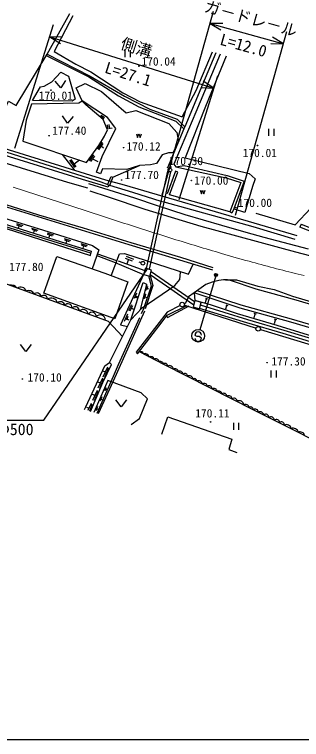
# Model space of a CAD drawing. Units: millimetres, scale not verified. Extents: x -376306283 to 680000, y -957283980 to 380000.
# Drawn here: x 183417 to 228604, y 205000 to 319342 of the extents above; entities that cross this region are included whole.
import ezdxf
from ezdxf.enums import TextEntityAlignment as Align

# ---------------------------------------------------------------- set-up
doc = ezdxf.new("R2010")
doc.units = ezdxf.units.MM
doc.header["$LTSCALE"] = 1000
doc.header["$PDMODE"] = 32
doc.header["$PDSIZE"] = 500
doc.linetypes.add('CHAIN', pattern=[18.5, 12, -1.5, 3.5, -1.5])
for name, color, linetype, lineweight in [('M-BGD', 7, 'Continuous', 25), ('M-BMK', 2, 'CHAIN', 13), ('M-STR-STRC', 7, 'Continuous', 25), ('M-TTL-BAND', 7, 'Continuous', 25)]:
    doc.layers.add(name, color=color, linetype=linetype, lineweight=lineweight)
doc.styles.add('@ＭＳ ゴシック', font='')
doc.styles.add('ＭＳ ゴシック', font='')
doc.styles.get('@ＭＳ ゴシック').set_extended_font_data('@MS Gothic')
doc.styles.get('ＭＳ ゴシック').set_extended_font_data('MS Gothic')

msp = doc.modelspace()

# ---------------------------------------------------------------- linework, layer by layer
at = {"layer": 'M-BGD'}
for p, q in [((206681, 290905), (214741, 319869)), ((214205, 317942), (225766, 314725)), ((216205, 317923), (214205, 317942)), ((214205, 317942), (215927, 316926)), ((183462, 298285), (189552, 317743)), ((188955, 315835), (214820, 307739)), ((190953, 315752), (188955, 315835)), ((188955, 315835), (190644, 314764)), ((218241, 287688), (226302, 316652)), ((225766, 314725), (224043, 315742)), ((223766, 314744), (225766, 314725)), ((200855, 312637), (200855, 313739)), ((201682, 312637), (201682, 313739)), ((202974, 311203), (203033, 311211)), ((209327, 290190), (215417, 309648)), ((214820, 307739), (213130, 308810)), ((212821, 307822), (214820, 307739)), ((189122, 307415), (189181, 307422)), ((196875, 303363), (197471, 302883)), ((197077, 303486), (197582, 303107)), ((198006, 301963), (198134, 301232)), ((198263, 302007), (198387, 301295)), ((198357, 301469), (198799, 301404)), ((223462, 300215), (223462, 301318)), ((224288, 300215), (224288, 301318)), ((188838, 300219), (188897, 300227)), ((197224, 299196), (196504, 298080)), ((197306, 298985), (196657, 297996)), ((197076, 298635), (197420, 298319)), ((221649, 298695), (221708, 298702)), ((200560, 298343), (200619, 298351)), ((190936, 297269), (192799, 294830)), ((192064, 296348), (192874, 295217)), ((192277, 296468), (193087, 295337)), ((193632, 296367), (192784, 295759)), ((195873, 297213), (195194, 296249)), ((196022, 297012), (195371, 296160)), ((195696, 296586), (196553, 296136)), ((198877, 293695), (203093, 295546)), ((207516, 295193), (207575, 295200)), ((208003, 295085), (208135, 295371)), ((207509, 294656), (204125, 279302)), ((207997, 294549), (204606, 279160)), ((200246, 293239), (200305, 293246)), ((211241, 293178), (211299, 293185)), ((218254, 288878), (218313, 288886)), ((183707, 286387), (184701, 286064)), ((183746, 286190), (184518, 285923)), ((184132, 286056), (183995, 285634)), ((221116, 286487), (227856, 284511)), ((228547, 286292), (228362, 285828)), ((186093, 285658), (187086, 285334)), ((186131, 285461), (186903, 285194)), ((186517, 285327), (186381, 284904)), ((188536, 284904), (189529, 284580)), ((188574, 284706), (189346, 284440)), ((188960, 284573), (188824, 284150)), ((191229, 284020), (192222, 283696)), ((191267, 283822), (192039, 283555)), ((191653, 283689), (191516, 283266)), ((193870, 283234), (194864, 282910)), ((193908, 283036), (194680, 282770)), ((194294, 282903), (194158, 282480)), ((196388, 281326), (199243, 280238)), ((196483, 281598), (199492, 280527)), ((199755, 280487), (203914, 278952)), ((200823, 280927), (201958, 280499)), ((200975, 281237), (202140, 280757)), ((201390, 280713), (201082, 279998)), ((203355, 280202), (203055, 280299)), ((188051, 255338), (204371, 279229)), ((204797, 278319), (211631, 273550)), ((204946, 278825), (211780, 274055)), ((204247, 276623), (204044, 275758)), ((204366, 276455), (204250, 275950)), ((204295, 276148), (204504, 276112)), ((202611, 275372), (202243, 274552)), ((202609, 274985), (202438, 274637)), ((202663, 274864), (202548, 274626)), ((202606, 274745), (202856, 274607)), ((203924, 275332), (203759, 274489)), ((204027, 275260), (203901, 274529)), ((203952, 274826), (204340, 274707)), ((211686, 275424), (211822, 274225)), ((213611, 274428), (213433, 273891)), ((213487, 274618), (213823, 274507)), ((213549, 274523), (213717, 274467)), ((213569, 274442), (213653, 274414)), ((201830, 273566), (201371, 272591)), ((201973, 273372), (201597, 272575)), ((210158, 273488), (221458, 269873)), ((216798, 273385), (216634, 272889)), ((216684, 273561), (216995, 273458)), ((216741, 273473), (216897, 273422)), ((216760, 273398), (216837, 273372)), ((203866, 272566), (198933, 261506)), ((201818, 273042), (202275, 272820)), ((221115, 272215), (221450, 272123)), ((201223, 272075), (200672, 270903)), ((201278, 271687), (201026, 271132)), ((201119, 271337), (201416, 271200)), ((221246, 272035), (221098, 271500)), ((221181, 272125), (221348, 272079)), ((221204, 272047), (221287, 272024)), ((224468, 271131), (224306, 270546)), ((224326, 271328), (224691, 271227)), ((224397, 271229), (224580, 271179)), ((224422, 271144), (224514, 271118)), ((222133, 269663), (236242, 265378)), ((223164, 264433), (223223, 264441)), ((197299, 263147), (197697, 262970)), ((198039, 263738), (197341, 262169)), ((198229, 263564), (197598, 262115)), ((223838, 262099), (223838, 263201)), ((224665, 262099), (224665, 263201)), ((184637, 261852), (184696, 261859)), ((198927, 262225), (196356, 256423)), ((197258, 261993), (196560, 260423)), ((196519, 261402), (196917, 261225)), ((198933, 261506), (196595, 256347)), ((197449, 261818), (196817, 260370)), ((196407, 260057), (195709, 258487)), ((196598, 259882), (195966, 258433)), ((197810, 260528), (197548, 259986)), ((197856, 260358), (197686, 259990)), ((197804, 260246), (198010, 260155)), ((195668, 259466), (196066, 259289)), ((197167, 259026), (196871, 258337)), ((197019, 258681), (197299, 258552)), ((194726, 257410), (195124, 257233)), ((195466, 258001), (194963, 256869)), ((195656, 257826), (195205, 256791)), ((196495, 257517), (196207, 256853)), ((196351, 257185), (196637, 257058)), ((169051, 255338), (188051, 255338)), ((206606, 253167), (207536, 255884)), ((214260, 255092), (214319, 255099)), ((217935, 253863), (217935, 254966)), ((218762, 253863), (218762, 254966))]:
    msp.add_line(p, q, dxfattribs=at)
for points in [[(71743, 329099), (84380, 325860), (99849, 321572), (115194, 316854), (130315, 311966), (154384, 304555), (170514, 299450), (191769, 292893), (194893, 291993)], [(182427, 322381), (181095, 319997), (180530, 320257), (179473, 318517), (180822, 317651), (175891, 308922), (175187, 309290), (173571, 306643), (172043, 307373), (171185, 305782), (174518, 304060), (180194, 300846), (182486, 305672), (183695, 304970), (188545, 313106), (192116, 319515)], [(192597, 319113), (189649, 313528), (193073, 311530), (195438, 310311), (200463, 306979), (203201, 305573), (209828, 303215), (212005, 307353), (214576, 313472)], [(188405, 312870), (195116, 309490), (199792, 306506), (202985, 304789), (208837, 302517), (210066, 301308)], [(188545, 313106), (195310, 309631), (200726, 306439), (204706, 304388), (209034, 302823), (210249, 301647)], [(215782, 313090), (211951, 303957), (208524, 295748), (208838, 295318), (216719, 293593), (219069, 292840), (217335, 288242), (207809, 290893), (209117, 294464), (208779, 294620), (207456, 291042)], [(215134, 313295), (213023, 308287), (210249, 301647), (210066, 301308), (207490, 295176)], [(216753, 312785), (213485, 304838), (210283, 296711), (220380, 294257), (221323, 293407), (220888, 292229), (219670, 288129), (218076, 288645)], [(191459, 308933), (190705, 307780), (189809, 308827)], [(221431, 288012), (227589, 286173), (230066, 288819), (230342, 289253), (231423, 291046), (231934, 291982), (232698, 293869), (233269, 295302), (233414, 296302), (233727, 299195), (233254, 305855)], [(192634, 303280), (191770, 302206), (190981, 303336)], [(167566, 302769), (181747, 298286), (197747, 293283), (200700, 292501), (221116, 286487)], [(202603, 300514), (202800, 299923), (202997, 300514), (203194, 299923), (203391, 300514)], [(181044, 297348), (181087, 297765), (181205, 297948), (197007, 292964), (198093, 292527)], [(198290, 292412), (198141, 292088), (194107, 293323), (181044, 297348)], [(214680, 279373), (209611, 280993), (201769, 283333), (194285, 285640), (187240, 287712), (177049, 290900), (169320, 293365), (162421, 295527)], [(208838, 295318), (210109, 295507), (216879, 293976), (219593, 293076), (217955, 288685), (217658, 288027), (217335, 288242)], [(169441, 292853), (174074, 291473), (191159, 286222), (201404, 283092), (214581, 279059)], [(166790, 292060), (173265, 289826), (187983, 285328), (195711, 282909), (196695, 282207), (195655, 279224)], [(229704, 282356), (222725, 284157), (219912, 284984), (216053, 286039), (210281, 287772), (205928, 289182), (202369, 290378), (195120, 292611)], [(198373, 292414), (202017, 291322), (206466, 289925), (206954, 289817), (220949, 285889), (227570, 283891)], [(212642, 291639), (212838, 291048), (213035, 291639), (213232, 291048), (213429, 291639)], [(167609, 290857), (167411, 290231), (180724, 286001), (195358, 281351), (195451, 281676), (185788, 284672), (167463, 290395)], [(167609, 290857), (172959, 289126), (189740, 283801), (195482, 281993), (195451, 281676)], [(323094, 284447), (317504, 283161), (314147, 282258), (311329, 281782), (306745, 280846), (303569, 280134), (299364, 279341), (296210, 278782), (292324, 278147), (284545, 277340), (277221, 276590), (268697, 276400), (261666, 276602), (256125, 276949), (250966, 277521), (245225, 278219), (241703, 278826), (236768, 279783), (232120, 280696), (227703, 281835), (212805, 285933), (203982, 288601), (198221, 290515), (195321, 291462)], [(228547, 286292), (231851, 284984), (236104, 284111), (240350, 283234), (242811, 282991), (247542, 282822), (252352, 282780), (256457, 282788), (260602, 282870), (263968, 283166), (267604, 283086), (272487, 283111), (277321, 283311), (281284, 283147), (287444, 283124), (293668, 283400)], [(293690, 282900), (287454, 282624), (281272, 282647), (277321, 282811), (272499, 282611), (267600, 282586), (263985, 282665), (260629, 282370), (256462, 282288), (252350, 282280), (247531, 282322), (242777, 282492), (240274, 282739), (236003, 283621), (231708, 284503), (228362, 285828)], [(198661, 278150), (199925, 281571), (200760, 281633), (210789, 278390), (211554, 279986)], [(199243, 280238), (203736, 278348), (200109, 270411), (201223, 270159)], [(200400, 268552), (198214, 270947), (182473, 276701), (178456, 277888), (176507, 273042), (173250, 263819)], [(194445, 257035), (194656, 257484), (197622, 263958), (198353, 264468), (200400, 268552), (201736, 271161), (203498, 273087), (208644, 276577), (209458, 277530), (209565, 278705)], [(204524, 278114), (204950, 276507), (203729, 272908), (203372, 272109)], [(204763, 278205), (205204, 276582), (204006, 272896)], [(201736, 271161), (203664, 277091), (204191, 276827), (203225, 272789)], [(235704, 271898), (227761, 274304), (221483, 276039), (217424, 277368), (216967, 277484), (216305, 277494), (215583, 277393), (214533, 277124), (213560, 276761), (211686, 275424), (210829, 274819), (210274, 273686)], [(216636, 277489), (218362, 277485), (221732, 276491), (224293, 275957), (227194, 274934), (231069, 273782), (234613, 272799), (238630, 271514), (242835, 270267), (245697, 269455), (250312, 268047), (252800, 267235), (256116, 266870), (259798, 266500), (264507, 266152), (268602, 266040), (272591, 266635), (276890, 267215), (280916, 267888), (283668, 268239), (284373, 268136), (285275, 267555)], [(286060, 265223), (283901, 264852), (279751, 264311), (275051, 263430), (271596, 262918), (268529, 262412), (258632, 263147), (252592, 263616), (248095, 265055), (244920, 266006), (236487, 268527), (227050, 271301), (219115, 273494), (212190, 275784)], [(286145, 264730), (283975, 264357), (279829, 263817), (275134, 262936), (271674, 262424), (268552, 261909), (258594, 262648), (252495, 263122), (247947, 264577), (244776, 265527), (236345, 268048), (226912, 270820), (218970, 273016), (211686, 275424)], [(209507, 273435), (207471, 272395), (202596, 266102), (202779, 265809), (206656, 270891), (207455, 271914), (210551, 273458)], [(207330, 271754), (207514, 271532), (210913, 273377)], [(286093, 263799), (282871, 263304), (275607, 262119), (271692, 261463), (269032, 261021), (261778, 261342), (255060, 261670), (252345, 261909), (249536, 262789), (246617, 263824), (245024, 264336), (241044, 265408), (233121, 267741), (224766, 270305), (218535, 272158), (214294, 273553), (211822, 274225)], [(285968, 263338), (282527, 262839), (272492, 261159), (269347, 260672), (267682, 260598), (265302, 260722), (261746, 260860), (255428, 261137), (252216, 261448), (247845, 262935), (245405, 263715), (241534, 264781), (236873, 266170), (225882, 269514), (220152, 271171), (212678, 273475)], [(286040, 262843), (282604, 262345), (272571, 260666), (269396, 260173), (267680, 260098), (265279, 260223), (261725, 260360), (255393, 260638), (252110, 260956), (247688, 262460), (245262, 263236), (241396, 264300), (236729, 265691), (225740, 269035), (220009, 270692), (212536, 272995)], [(203122, 271523), (199719, 264080), (198927, 262225)], [(186026, 267278), (185199, 266175), (184372, 267278)], [(203059, 266175), (207008, 264130), (221156, 256950), (236642, 249186)], [(195360, 256742), (197335, 261322), (198673, 264157), (198353, 264468)], [(201785, 254685), (203092, 255630), (204376, 258704), (203336, 259650), (198090, 261608), (195925, 256561)], [(201037, 258574), (200210, 257471), (199383, 258574)], [(207536, 255884), (217660, 252384), (217152, 250726), (218434, 250277)]]:
    msp.add_lwpolyline(points, dxfattribs=at)
for points in [[(186246, 305767), (187529, 307930), (188100, 308065), (189293, 308711), (190721, 310238), (191927, 309640), (192950, 305997), (192499, 305657)], [(194071, 305739), (193144, 307764), (194553, 308440), (197133, 307201), (200985, 303829), (202522, 304195), (207709, 302140), (208962, 300757), (209224, 299304), (208359, 297521), (207674, 297501), (206654, 297202), (205780, 295833), (204856, 295653), (203093, 295546), (201120, 294899), (197264, 295014), (196970, 294239), (196314, 294483), (197206, 296970), (199390, 301345), (198084, 303086)], [(186105, 305218), (185245, 302661), (184742, 299341), (194727, 296001), (196708, 298672), (197582, 300131), (198073, 301158), (197364, 302787), (194621, 305101), (194057, 305662), (193538, 305336)], [(198081, 292498), (198620, 293801), (198877, 293695), (198361, 292382)], [(188047, 275380), (190106, 281159), (197660, 278525), (201271, 277172), (199213, 271351)], [(205010, 279040), (204026, 279331), (203736, 278348), (204719, 278057)], [(212813, 273930), (211829, 274221), (211538, 273237), (212522, 272947)]]:
    msp.add_lwpolyline(points, close=True, dxfattribs=at)
for centre, radius in [((203004, 311207), 42), ((203004, 311207), 37.8), ((203004, 311207), 25.2), ((203004, 311207), 12.6), ((189152, 307419), 42), ((189152, 307419), 37.8), ((189152, 307419), 25.2), ((189152, 307419), 12.6), ((188867, 300223), 42), ((188867, 300223), 37.8), ((188867, 300223), 25.2), ((188867, 300223), 12.6), ((221679, 298699), 42), ((221679, 298699), 37.8), ((221679, 298699), 25.2), ((221679, 298699), 12.6), ((200590, 298347), 42), ((200590, 298347), 37.8), ((200590, 298347), 25.2), ((200590, 298347), 12.6), ((207546, 295196), 42), ((207546, 295196), 37.8), ((207546, 295196), 25.2), ((207546, 295196), 12.6), ((207879, 294817), 295), ((200275, 293243), 42), ((200275, 293243), 37.8), ((200275, 293243), 25.2), ((200275, 293243), 12.6), ((211270, 293181), 42), ((211270, 293181), 37.8), ((211270, 293181), 25.2), ((211270, 293181), 12.6), ((218283, 288882), 42), ((218283, 288882), 37.8), ((218283, 288882), 25.2), ((218283, 288882), 12.6), ((203636, 280111), 295), ((209822, 273596), 353), ((221795, 269765), 353), ((223193, 264437), 42), ((223193, 264437), 37.8), ((223193, 264437), 25.2), ((223193, 264437), 12.6), ((184667, 261855), 42), ((184667, 261855), 37.8), ((184667, 261855), 25.2), ((184667, 261855), 12.6), ((214289, 255095), 42), ((214289, 255095), 37.8), ((214289, 255095), 25.2), ((214289, 255095), 12.6)]:
    msp.add_circle(centre, radius, dxfattribs=at)
for centre, radius, start, end in [((182881, 275500), 1180, 36.832, 103.00989), ((184355, 275426), 944, 15.64895, 124.19294), ((185684, 274951), 842, 19.9278, 119.91409), ((186937, 274784), 647, 4.40387, 135.43802), ((188028, 274463), 580, 359.47705, 140.36484), ((189186, 273570), 1060, 16.79181, 123.05008), ((190651, 273361), 684, 8.65243, 131.18947), ((191839, 273084), 637, 356.46529, 143.3766), ((192967, 272577), 679, 3.4204, 136.42149), ((194194, 271929), 881, 11.24852, 128.59337), ((195604, 271708), 672, 355.56184, 144.28005), ((196910, 271198), 784, 355.58982, 144.25208), ((203242, 265711), 499, 13.65798, 111.57639), ((203935, 265152), 708, 18.17356, 107.0608), ((204797, 264757), 644, 18.18292, 107.05145), ((205675, 264565), 475, 1.07631, 124.15806), ((206379, 264181), 455, 5.04856, 120.1858), ((207105, 263942), 389, 351.50529, 134.4257), ((207800, 263288), 672, 8.76098, 117.42508), ((208715, 262987), 475, 4.32705, 121.85901), ((209440, 262548), 537, 8.31946, 117.86661), ((210240, 262291), 430, 357.35584, 128.83022), ((210964, 261801), 555, 4.20643, 121.97963), ((211749, 261509), 405, 1.23013, 124.95593), ((212413, 260935), 638, 12.22004, 113.96603), ((213306, 260663), 488, 2.69361, 123.49245), ((214079, 260356), 436, 355.35855, 130.82751), ((214764, 259765), 610, 11.89729, 114.28878), ((215607, 259483), 476, 5.10502, 121.08104), ((216349, 259087), 514, 4.69617, 121.48989), ((217164, 258708), 518, 0.48341, 125.70265), ((217988, 258330), 490, 357.56298, 128.62309), ((218847, 257764), 659, 1.96907, 124.21699), ((219781, 257297), 562, 6.90842, 119.27764), ((220592, 256997), 447, 1.55457, 124.63149), ((221327, 256611), 491, 0.74885, 125.91505), ((222094, 256066), 617, 10.18528, 116.56297), ((223012, 255837), 459, 354.20429, 132.54396), ((223776, 255307), 573, 4.34467, 122.40358), ((224678, 255020), 468, 351.6889, 135.05935), ((225456, 254631), 450, 352.26701, 134.48124), ((226260, 253941), 724, 7.16331, 119.58494), ((227300, 253252), 843, 14.29315, 112.4551), ((228375, 252745), 760, 16.92546, 109.82279)]:
    msp.add_arc(centre, radius, start, end, dxfattribs=at)
at = {"layer": 'M-BMK'}
msp.add_line((112855, 315106), (194557, 288419), dxfattribs=at)
for points in [[(194557, 288419), (195032, 288264), (195508, 288109), (195983, 287953), (196458, 287798), (196934, 287643), (197409, 287488), (197884, 287333), (198360, 287178), (198835, 287024), (199311, 286869), (199786, 286715), (200262, 286560), (200738, 286406), (201213, 286252), (201689, 286099), (202165, 285945), (202641, 285792), (203117, 285639), (203593, 285486), (204069, 285334), (204545, 285182), (205022, 285030), (205498, 284878), (205975, 284727), (206452, 284576), (206928, 284426), (207405, 284276), (207882, 284126), (208360, 283977), (208837, 283828), (209314, 283679), (209792, 283531), (210270, 283384), (210748, 283237), (211226, 283090), (211704, 282944), (212182, 282799), (212661, 282654), (213140, 282510), (213619, 282366), (214098, 282223), (214577, 282080), (215056, 281938), (215536, 281797), (216016, 281656), (217975, 281085)], [(217975, 281085), (219861, 280556), (220343, 280422), (220825, 280289), (221307, 280157), (221790, 280025), (222272, 279894), (222755, 279764), (223238, 279635), (223721, 279507), (224205, 279380), (224689, 279253), (225173, 279128), (225657, 279003), (226141, 278880), (226626, 278758), (227111, 278636), (227596, 278516), (228082, 278396), (228568, 278278), (229054, 278161)]]:
    msp.add_lwpolyline(points, dxfattribs=at)
at = {"layer": 'M-STR-STRC'}
for p, q in [((215095, 278123), (212617, 269627)), ((211938, 268678), (211838, 268796)), ((212183, 268538), (211938, 268678)), ((212484, 268536), (212183, 268538)), ((212729, 268424), (212484, 268536)), ((212835, 268288), (212729, 268424))]:
    msp.add_line(p, q, dxfattribs=at)
for centre, radius in [((215137, 278267), 150), ((215137, 278267), 120), ((215137, 278267), 90), ((215137, 278267), 60), ((215137, 278267), 30), ((212338, 268667), 1000)]:
    msp.add_circle(centre, radius, dxfattribs=at)
for centre, start, end in [((212338, 268792), 359.55488, 179.55488), ((212335, 268292), 179.55488, 359.55488)]:
    msp.add_arc(centre, 500, start, end, dxfattribs=at)
msp.add_point((215137, 278267), dxfattribs=at)
at = {"layer": 'M-TTL-BAND'}
msp.add_line((40000, 205000), (579000, 205000), dxfattribs=at)

# ---------------------------------------------------------------- texts
at = {"layer": 'M-BGD', "style": 'ＭＳ ゴシック'}
for s, rotation, p in [('ガ－ドレ－ル', 344.448, (220254, 317297)), ('側溝', 342.621, (202186, 312741))]:
    msp.add_text(s, height=1833, rotation=rotation, dxfattribs=at).set_placement(p, align=Align.BOTTOM_CENTER)
at = {"layer": 'M-BGD', "style": '@ＭＳ ゴシック'}
for s, rotation, p in [('L=12.0', 344.448, (219717, 315370)), ('L=27.1', 342.621, (201588, 310833))]:
    msp.add_text(s, height=1833, rotation=rotation, dxfattribs=at).set_placement(p, align=Align.TOP_CENTER)
at = {"layer": 'M-BGD', "style": 'ＭＳ ゴシック'}
for s, p in [('170.04', (203408, 310888)), ('170.01', (187228, 305498)), ('177.40', (189350, 299975)), ('170.12', (201045, 297493)), ('170.01', (219350, 296459)), ('170.30', (207719, 295191)), ('177.70', (200758, 292994)), ('170.00', (211712, 292104)), ('170.00', (218575, 288590)), ('177.80', (182588, 278487)), ('177.30', (223867, 263589)), ('170.10', (185466, 261056)), ('170.11', (211883, 255395))]:
    msp.add_text(s, height=1320, dxfattribs=at).set_placement(p, align=Align.BOTTOM_LEFT)
msp.add_text('L=15.8\u3000Φ500', height=1833, dxfattribs=at).set_placement((178551, 254838), align=Align.TOP_CENTER)

doc.saveas('drawing.dxf')
